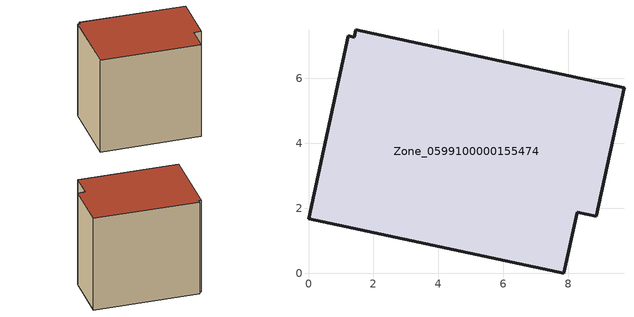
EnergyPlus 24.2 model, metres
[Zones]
Zone_0599100000155474
 floor ground (C_G): 1.41,7.27 1.46,7.5 9.71,5.71 8.86,1.76 8.27,1.88 7.86,0 0,1.68 1.22,7.32 z0
 wall outside (C_F): 1.22,7.32 0,1.68 7.86,0 8.27,1.88 8.86,1.76 9.71,5.71 1.46,7.5 1.41,7.27 1.22,7.32 z0:8.02
 roof outside (C_R): 1.41,7.27 1.22,7.32 0,1.68 7.86,0 8.27,1.88 8.86,1.76 9.71,5.71 1.46,7.5 z8.02
[BUILDING]
Pand.0599100000155474: North Axis=0; Terrain=City; Loads Convergence Tolerance Value=0.04; Temperature Convergence Tolerance Value=0.4; Solar Distribution=FullExterior; Maximum Number of Warmup Days=25; Minimum Number of Warmup Days=1
[Site:Location]
Rotterdam.The.Hague.AP_ZH_NLD Design_Conditions: Latitude=51.96; Longitude=4.45; Time Zone=1; Elevation=-4.5
[SITE:GROUNDTEMPERATURE:BUILDINGSURFACE]
18, 18, 18, 18, 18, 18, 18, 18, 18, 18, 18, 18
[MATERIAL] Thermal Absorptance=0.9; Solar Absorptance=0.7; Visible Absorptance=0.7
Name | Roughness | Thickness | Conductivity | Density | Specific Heat
G.TI.1975-1991 | MediumSmooth | 0.15 | 0.288461 | 540 | 1210
F.TI.1975-1991 | Rough | 0.3 | 0.230769 | 1920 | 840
R.TI.1975-1991 | MediumRough | 0.2 | 0.153846 | 1500 | 1000
[CONSTRUCTION]
C_G: G.TI.1975-1991
C_F: F.TI.1975-1991
C_R: R.TI.1975-1991
[ZONE]
Zone_0599100000155474: Type=1; Multiplier=1; Ceiling Height=Autocalculate; Volume=Autocalculate; Floor Area=autocalculate; Part of Total Floor Area=Yes
[ZONEINFILTRATION:DESIGNFLOWRATE]
Infil_Zone_0599100000155474: Zone or ZoneList or Space or SpaceList=Zone_0599100000155474; Schedule=AlwaysOn; Design Flow Rate Calculation Method=Flow/Area; Flow Rate per Floor Area=0.003; Constant Term Coefficient=1; Temperature Term Coefficient=0; Velocity Term Coefficient=0; Velocity Squared Term Coefficient=0
[HVACTEMPLATE:ZONE:IDEALLOADSAIRSYSTEM]
Zone_0599100000155474: Maximum Heating Supply Air Temperature=50; Minimum Cooling Supply Air Temperature=13; Maximum Heating Supply Air Humidity Ratio=0.0156; Minimum Cooling Supply Air Humidity Ratio=0.0077; Heating Limit=NoLimit; Cooling Limit=NoLimit; Dehumidification Control Type=ConstantSensibleHeatRatio; Cooling Sensible Heat Ratio=0.7; Dehumidification Setpoint=60; Humidification Control Type=None; Humidification Setpoint=30; Outdoor Air Method=None; Outdoor Air Flow Rate per Person=0.00944; Outdoor Air Flow Rate per Zone Floor Area=0; Outdoor Air Flow Rate per Zone=0; Demand Controlled Ventilation Type=None; Outdoor Air Economizer Type=NoEconomizer; Heat Recovery Type=None; Sensible Heat Recovery Effectiveness=0.7; Latent Heat Recovery Effectiveness=0.65
[ZONECONTROL:THERMOSTAT]
ThermostatControl_Zone_0599100000155474: Zone or ZoneList=Zone_0599100000155474; Control Type Schedule=DualSetpointControlType; Control 1=Thermostat_Zone_0599100000155474; Temperature Difference Between Cutout And Setpoint=0
[THERMOSTATSETPOINT:DUALSETPOINT]
Thermostat_Zone_0599100000155474: Heating Setpoint Temperature Schedule=HeatingSetpoint_Zone_0599100000155474; Cooling Setpoint Temperature Schedule=CoolingSetpoint_Zone_0599100000155474
[SCHEDULE:COMPACT]
HeatingSetpoint_Zone_0599100000155474: Through: 12/31, For: AllDays, Until: 24:00, 21
CoolingSetpoint_Zone_0599100000155474: Through: 12/31, For: AllDays, Until: 24:00, 24
DualSetpointControlType: Through: 12/31, For: AllDays, Until: 24:00, 4
AlwaysOn: Through: 12/31, For: AllDays, Until: 24:00, 1
